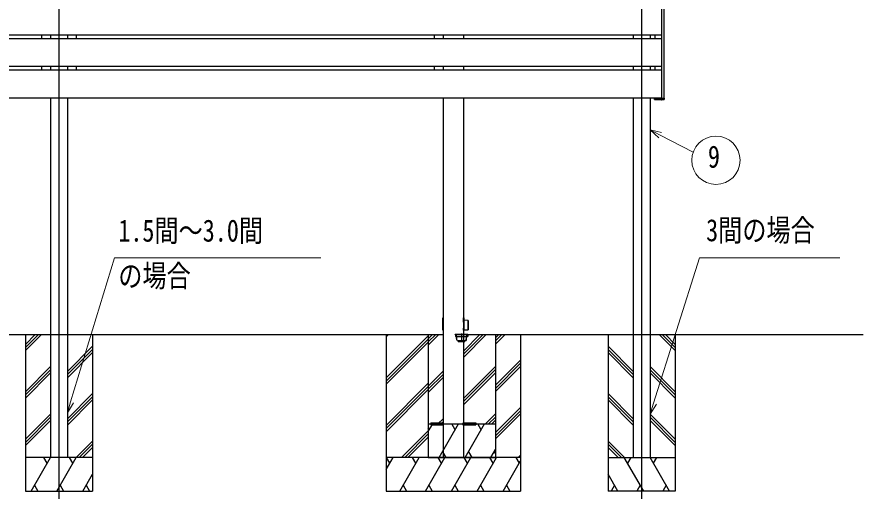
# Model space of a CAD drawing. Units: millimetres, scale not verified. Extents: x -12615 to 12615, y -8910 to 8910.
# Drawn here: x -7703 to -3920, y -5275 to -3155 of the extents above; entities that cross this region are included whole.
import ezdxf
from ezdxf.enums import TextEntityAlignment as Align

# ---------------------------------------------------------------- set-up
doc = ezdxf.new("R2010")
doc.units = ezdxf.units.MM
doc.header["$LTSCALE"] = 50
for name, color, linetype in [('0-3_YKK_12', 2, 'Continuous'), ('0-4_YKK_13', 4, 'Continuous'), ('0-5_YKK_A1', 4, 'Continuous'), ('0-8_YSS_K', 3, 'Continuous')]:
    doc.layers.add(name, color=color, linetype=linetype)
doc.layers.add('0-6_YKK_D', color=6, linetype='Continuous', lineweight=18)
doc.styles.add('ＭＳ ゴシック', font='')
doc.styles.get('ＭＳ ゴシック').set_extended_font_data('MS Gothic')

msp = doc.modelspace()

# ---------------------------------------------------------------- linework, layer by layer
at = {"layer": '0-3_YKK_12'}
for p, q in [((-7514.85, -1834.91), (-7514.85, -5381.28)), ((-4909.85, -1834.91), (-4909.85, -5381.28)), ((-5714.85, -4571), (-5714.85, -4609))]:
    msp.add_line(p, q, dxfattribs=at)
at = {"layer": '0-4_YKK_13'}
for p, q in [((-5742.85, -4574), (-5686.85, -4574)), ((-5738.72, -4576), (-5742.35, -4576)), ((-5742.35, -4576), (-5742.35, -4584)), ((-5737.73, -4575.75), (-5738.75, -4575.75)), ((-5736.75, -4598.52), (-5738.72, -4575.91)), ((-5690.99, -4576), (-5738.72, -4576)), ((-5735.75, -4598.44), (-5737.73, -4575.83)), ((-5693.96, -4598.44), (-5691.98, -4575.83)), ((-5692.96, -4598.52), (-5690.98, -4575.91)), ((-5691.97, -4575.75), (-5690.95, -4575.75)), ((-5687.35, -4576), (-5690.99, -4576)), ((-5687.35, -4576), (-5687.35, -4584)), ((-5686.85, -4575), (-5686.85, -4574)), ((-5738.02, -4584), (-5742.35, -4584)), ((-5738.02, -4584), (-5691.69, -4584)), ((-5736.99, -4584.25), (-5737.99, -4584.25)), ((-5730.77, -4603), (-5698.54, -4603)), ((-5698.94, -4604), (-5730.77, -4604)), ((-5699.85, -4606), (-5699.85, -4604)), ((-5692.71, -4584.25), (-5691.71, -4584.25)), ((-5691.69, -4584), (-5687.35, -4584))]:
    msp.add_line(p, q, dxfattribs=at)
for points in [[(-5686.85, -4575), (-5742.85, -4575), (-5742.85, -4574)], [(-5729.85, -4604), (-5729.85, -4606), (-5699.85, -4606)]]:
    msp.add_lwpolyline(points, dxfattribs=at)
for centre, radius, start, end in [((-5739.72, -4576), 2, 5, 90), ((-5739.72, -4576), 1, 5, 90), ((-5689.98, -4576), 2, 90, 175), ((-5689.98, -4576), 1, 90, 175), ((-5730.77, -4598), 6, 185, 270), ((-5730.77, -4598), 5, 185, 270), ((-5698.94, -4598), 5, 270, 355), ((-5698.94, -4598), 6, 270, 355)]:
    msp.add_arc(centre, radius, start, end, dxfattribs=at)
at = {"layer": '0-5_YKK_A1'}
for p, q in [((-4819.85, -3517.4), (-4819.85, -1852)), ((-4809.85, -3517.4), (-4809.85, -1852)), ((-4820.35, -3236), (-4820.35, -3112)), ((-4820.35, -3252), (-10209.35, -3252)), ((-7592.35, -3236), (-7592.35, -3252)), ((-7552.35, -3236), (-7552.35, -3252)), ((-7477.35, -3236), (-7477.35, -3252)), ((-7437.35, -3236), (-7437.35, -3252)), ((-5837.05, -3236), (-5837.05, -3252)), ((-5797.05, -3236), (-5797.05, -3252)), ((-5706.65, -3236), (-5706.65, -3252)), ((-4947.35, -3236), (-4947.35, -3252)), ((-4872.35, -3236), (-4872.35, -3252)), ((-4849.85, -3252), (-4849.85, -3236)), ((-4820.35, -3376), (-4820.35, -3252)), ((-4820.35, -3393.4), (-10209.35, -3393.4)), ((-7592.35, -3376), (-7592.35, -3392)), ((-7552.35, -3376), (-7552.35, -3393.4)), ((-7477.35, -3376), (-7477.35, -3393.4)), ((-7437.35, -3376), (-7437.35, -3392)), ((-5837.05, -3376), (-5837.05, -3392)), ((-5797.05, -3376), (-5797.05, -3393.4)), ((-5706.65, -3376), (-5706.65, -3393.4)), ((-4947.35, -3376), (-4947.35, -3393.4)), ((-4872.35, -3376), (-4872.35, -3393.4)), ((-4849.85, -3392), (-4849.85, -3376)), ((-4820.35, -3517.4), (-4820.35, -3393.4)), ((-7552.35, -3517.4), (-7552.35, -5125)), ((-7477.35, -3517.4), (-7477.35, -5125)), ((-5797.05, -3517.4), (-5797.05, -5125)), ((-5706.65, -3517.4), (-5706.65, -5125)), ((-4947.35, -3517.4), (-4947.35, -5125)), ((-4872.35, -3517.4), (-4872.35, -5125)), ((-4849.85, -3517.4), (-4809.85, -3517.4)), ((-4823.16, -3517.4), (-4822.16, -3517.4)), ((-4810.85, -3517.4), (-4809.85, -3517.4)), ((-4809.85, -3517.4), (-4809.85, -3523.9)), ((-4822.75, -3524.9), (-4850.76, -3524.9)), ((-4822.75, -3524.9), (-4820.76, -3524.9)), ((-4810.85, -3524.9), (-4820.76, -3524.9)), ((-5798.77, -4500.5), (-5798.07, -4500.5)), ((-5798.07, -4500.8), (-5798.35, -4532.75)), ((-5798.07, -4500.5), (-5797.05, -4500.5)), ((-5798.07, -4500.5), (-5798.07, -4500.8)), ((-5797.05, -4500.8), (-5798.07, -4500.8)), ((-5706.13, -4500.8), (-5706.65, -4500.8)), ((-5706.13, -4500.5), (-5706.13, -4500.8)), ((-5705.97, -4519.21), (-5706.13, -4500.8)), ((-5705.13, -4500.8), (-5704.98, -4518.09)), ((-5798.35, -4532.75), (-5799.35, -4532.75)), ((-5798.35, -4532.75), (-5798.16, -4554.7)), ((-5797.05, -4532.75), (-5798.35, -4532.75)), ((-5704.85, -4532.75), (-5706.65, -4532.75)), ((-5685.15, -4511.74), (-5705.04, -4511.4)), ((-5704.73, -4519.24), (-5704.85, -4532.75)), ((-5704.85, -4532.75), (-5704.73, -4546.26)), ((-5685.15, -4532.75), (-5685.15, -4511.74)), ((-5685.15, -4553.76), (-5685.15, -4532.75)), ((-5684.85, -4512.04), (-5684.85, -4553.46)), ((-9232.65, -4575), (-5797.05, -4575)), ((-7664.85, -4575), (-7664.85, -5275)), ((-7664.85, -4618.98), (-7620.87, -4575)), ((-7664.85, -4633.12), (-7606.73, -4575)), ((-7664.85, -4647.26), (-7592.59, -4575)), ((-7364.85, -4575), (-7364.85, -5275)), ((-6051.6, -4575), (-6051.6, -5275)), ((-6051.6, -4585.33), (-6041.27, -4575)), ((-5863.61, -4575), (-5863.61, -5125)), ((-5863.61, -4622.11), (-5816.49, -4575)), ((-5863.61, -4607.97), (-5830.64, -4575)), ((-5863.61, -4593.83), (-5844.78, -4575)), ((-5798.16, -4555), (-5798.86, -4555)), ((-5798.16, -4554.7), (-5797.05, -4554.7)), ((-5798.16, -4555), (-5798.16, -4554.7)), ((-5797.05, -4555), (-5798.16, -4555)), ((-5706.65, -4554.7), (-5706.04, -4554.7)), ((-5706.04, -4555), (-5706.65, -4555)), ((-5706.65, -4575), (-3920.05, -4575)), ((-5706.65, -4649.01), (-5632.65, -4575)), ((-5706.65, -4663.15), (-5618.5, -4575)), ((-5706.65, -4677.29), (-5604.36, -4575)), ((-5706.04, -4554.7), (-5705.97, -4546.29)), ((-5706.04, -4555), (-5706.04, -4554.7)), ((-5705.34, -4555), (-5706.04, -4555)), ((-5704.98, -4547.41), (-5705.04, -4554.7)), ((-5705.04, -4554.1), (-5685.15, -4553.76)), ((-5563.61, -4617.84), (-5520.77, -4575)), ((-5563.61, -4603.69), (-5534.91, -4575)), ((-5563.61, -4589.55), (-5549.06, -4575)), ((-5563.61, -4575), (-5563.61, -5125)), ((-5451.6, -4575), (-5451.6, -5275)), ((-5059.85, -4575), (-5059.85, -5275)), ((-4759.85, -4647.26), (-4832.12, -4575)), ((-4759.85, -4633.12), (-4817.97, -4575)), ((-4759.85, -4618.98), (-4803.83, -4575)), ((-4759.85, -4575), (-4759.85, -5275)), ((-6051.6, -4769.18), (-5863.61, -4581.18)), ((-6051.6, -4783.32), (-5863.61, -4595.33)), ((-6051.6, -4797.46), (-5863.61, -4609.47)), ((-7477.35, -4739.85), (-7364.85, -4627.35)), ((-7477.35, -4753.99), (-7364.85, -4641.49)), ((-4947.35, -4739.85), (-5059.85, -4627.35)), ((-4947.35, -4753.99), (-5059.85, -4641.49)), ((-7477.35, -4768.13), (-7364.85, -4655.63)), ((-5563.61, -4801.68), (-5451.6, -4689.68)), ((-4947.35, -4768.13), (-5059.85, -4655.63)), ((-7664.85, -4831.11), (-7552.35, -4718.61)), ((-5706.65, -4861.14), (-5563.61, -4718.09)), ((-5563.61, -4815.82), (-5451.6, -4703.82)), ((-5563.61, -4829.97), (-5451.6, -4717.96)), ((-4759.85, -4831.11), (-4872.35, -4718.61)), ((-7664.85, -4845.25), (-7552.35, -4732.75)), ((-7664.85, -4859.39), (-7552.35, -4746.9)), ((-5863.61, -4805.96), (-5797.05, -4739.4)), ((-5863.61, -4820.1), (-5797.05, -4753.55)), ((-5706.65, -4875.28), (-5563.61, -4732.23)), ((-5706.65, -4889.42), (-5563.61, -4746.38)), ((-4759.85, -4845.25), (-4872.35, -4732.75)), ((-4759.85, -4859.39), (-4872.35, -4746.9)), ((-6051.6, -4981.31), (-5863.61, -4793.32)), ((-5863.61, -4834.24), (-5797.05, -4767.69)), ((-7477.35, -4951.98), (-7364.85, -4839.48)), ((-6051.6, -4995.45), (-5863.61, -4807.46)), ((-6051.6, -5009.59), (-5863.61, -4821.6)), ((-4947.35, -4951.98), (-5059.85, -4839.48)), ((-7477.35, -4966.12), (-7364.85, -4853.62)), ((-7477.35, -4980.26), (-7364.85, -4867.76)), ((-4947.35, -4966.12), (-5059.85, -4853.62)), ((-4947.35, -4980.26), (-5059.85, -4867.76)), ((-5563.61, -5013.81), (-5451.6, -4901.81)), ((-5563.61, -5027.96), (-5451.6, -4915.95)), ((-7664.85, -5043.24), (-7552.35, -4930.74)), ((-7664.85, -5057.38), (-7552.35, -4944.88)), ((-5820.52, -4975), (-5797.05, -4951.54)), ((-5608.38, -4975), (-5563.61, -4930.22)), ((-5594.24, -4975), (-5563.61, -4944.36)), ((-5563.61, -5042.1), (-5451.6, -4930.09)), ((-4759.85, -5043.24), (-4872.35, -4930.74)), ((-4759.85, -5057.38), (-4872.35, -4944.88)), ((-7664.85, -5071.53), (-7552.35, -4959.03)), ((-5863.61, -4975), (-5563.61, -4975)), ((-5863.61, -5009.38), (-5843.76, -4975)), ((-5858.76, -5000.98), (-5863.61, -4992.59)), ((-5851.91, -4970.5), (-5851.91, -4979.5)), ((-5851.91, -4970.5), (-5796.91, -4970.5)), ((-5851.91, -4970.5), (-5851.91, -4979.5)), ((-5851.91, -4970.5), (-5796.91, -4970.5)), ((-5851.91, -4979.5), (-5796.91, -4979.5)), ((-5851.91, -4979.5), (-5796.91, -4979.5)), ((-5814.89, -5125), (-5728.29, -4975)), ((-5806.38, -4975), (-5797.05, -4965.68)), ((-5795.25, -4970), (-5797.05, -4970)), ((-5797.05, -4979.99), (-5797.05, -4970.01)), ((-5797.05, -4979.99), (-5797.05, -4970.01)), ((-5797.05, -4980), (-5795.25, -4980)), ((-5795.25, -4979.99), (-5795.25, -4970.01)), ((-5743.29, -5000.98), (-5758.29, -4975)), ((-5706.65, -4970), (-5708.45, -4970)), ((-5708.45, -4979.99), (-5708.45, -4970.01)), ((-5708.45, -4980), (-5706.65, -4980)), ((-5706.91, -4970.5), (-5651.91, -4970.5)), ((-5706.91, -4970.5), (-5651.91, -4970.5)), ((-5706.91, -4979.5), (-5651.91, -4979.5)), ((-5706.91, -4979.5), (-5651.91, -4979.5)), ((-5706.65, -4979.99), (-5706.65, -4970.01)), ((-5706.65, -4979.99), (-5706.65, -4970.01)), ((-5699.42, -5125), (-5612.82, -4975)), ((-5651.91, -4970.5), (-5651.91, -4979.5)), ((-5651.91, -4970.5), (-5651.91, -4979.5)), ((-5627.82, -5000.98), (-5642.82, -4975)), ((-5580.1, -4975), (-5563.61, -4958.51)), ((-4759.85, -5071.53), (-4872.35, -4959.03)), ((-5983.16, -5125), (-5863.61, -5005.45)), ((-5969.02, -5125), (-5863.61, -5019.59)), ((-7438.24, -5125), (-7364.85, -5051.61)), ((-7424.1, -5125), (-7364.85, -5065.75)), ((-5954.88, -5125), (-5863.61, -5033.73)), ((-4986.46, -5125), (-5059.85, -5051.61)), ((-5000.6, -5125), (-5059.85, -5065.75)), ((-7409.96, -5125), (-7364.85, -5079.89)), ((-5799.89, -5099.02), (-5784.89, -5125)), ((-5684.42, -5099.02), (-5669.42, -5125)), ((-5583.95, -5125), (-5563.61, -5089.76)), ((-5568.95, -5099.02), (-5563.61, -5108.27)), ((-5014.75, -5125), (-5059.85, -5079.89)), ((-7364.85, -5125), (-7664.85, -5125)), ((-7639.37, -5275), (-7552.76, -5125)), ((-7567.76, -5150.98), (-7582.76, -5125)), ((-7523.9, -5275), (-7437.29, -5125)), ((-7452.29, -5150.98), (-7467.29, -5125)), ((-5451.6, -5125), (-6051.6, -5125)), ((-6051.6, -5179.3), (-6020.25, -5125)), ((-6035.25, -5150.98), (-6050.25, -5125)), ((-5991.39, -5275), (-5904.78, -5125)), ((-5919.78, -5150.98), (-5934.79, -5125)), ((-5875.92, -5275), (-5789.31, -5125)), ((-5863.61, -5125), (-5563.61, -5125)), ((-5804.31, -5150.98), (-5819.31, -5125)), ((-5816.05, -5125), (-5815.55, -5125)), ((-5778.05, -5125), (-5777.55, -5125)), ((-5775.25, -5125), (-5775.55, -5125)), ((-5775.55, -5125), (-5772.55, -5125)), ((-5774.35, -5125), (-5775.25, -5125)), ((-5774.05, -5125), (-5774.35, -5125)), ((-5760.45, -5275), (-5673.84, -5125)), ((-5688.84, -5150.98), (-5703.84, -5125)), ((-5644.98, -5275), (-5558.37, -5125)), ((-5573.37, -5150.98), (-5588.37, -5125)), ((-5529.51, -5275), (-5451.6, -5140.07)), ((-5472.9, -5125), (-5457.9, -5150.98)), ((-5462.66, -5125), (-5451.6, -5113.94)), ((-5059.85, -5125), (-4759.85, -5125)), ((-4900.81, -5275), (-4987.41, -5125)), ((-4972.41, -5150.98), (-4957.41, -5125)), ((-4785.34, -5275), (-4871.94, -5125)), ((-4856.94, -5150.98), (-4841.94, -5125)), ((-7408.43, -5275), (-7364.85, -5199.53)), ((-5016.28, -5275), (-5059.85, -5199.53)), ((-7624.37, -5249.02), (-7609.37, -5275)), ((-7508.9, -5249.02), (-7493.9, -5275)), ((-7393.43, -5249.02), (-7378.43, -5275)), ((-5976.39, -5249.02), (-5961.39, -5275)), ((-5860.92, -5249.02), (-5845.92, -5275)), ((-5745.45, -5249.02), (-5730.45, -5275)), ((-5629.98, -5249.02), (-5614.98, -5275)), ((-5514.51, -5249.02), (-5499.51, -5275)), ((-5031.28, -5249.02), (-5046.28, -5275)), ((-4915.81, -5249.02), (-4930.81, -5275)), ((-4800.34, -5249.02), (-4815.34, -5275)), ((-7664.85, -5275), (-7364.85, -5275)), ((-6051.6, -5275), (-5451.6, -5275)), ((-4759.85, -5275), (-5059.85, -5275))]:
    msp.add_line(p, q, dxfattribs=at)
for points in [[(-4820.35, -3236), (-10208.97, -3236), (-10209.35, -3112)], [(-4820.35, -3376), (-10208.97, -3376), (-10209.35, -3252)], [(-4820.35, -3517.4), (-10208.97, -3517.4), (-10209.35, -3393.4)], [(-4851.76, -3523.96), (-4852.16, -3517.4), (-4851.16, -3517.4), (-4823.16, -3517.4)], [(-4821.76, -3523.96), (-4822.16, -3517.4), (-4821.16, -3517.4), (-4810.85, -3517.4)], [(-5799.16, -4554.7), (-5799.35, -4532.75), (-5799.07, -4500.8)], [(-5706.65, -4500.5), (-5706.13, -4500.5), (-5705.43, -4500.5)], [(-5705.97, -4519.21), (-5704.97, -4519.24), (-5704.73, -4519.24)], [(-5705.97, -4546.29), (-5704.97, -4546.26), (-5704.73, -4546.26)], [(-5815.55, -5125), (-5726.15, -5125), (-5725.65, -5125)], [(-5777.55, -5125), (-5778.05, -5125), (-5777.75, -5125), (-5775.85, -5125), (-5775.55, -5125), (-5775.85, -5125), (-5775.95, -5125)], [(-5775.95, -5125), (-5776.25, -5125), (-5775.95, -5125), (-5774.55, -5125), (-5774.05, -5125)], [(-5772.85, -5125), (-5775.85, -5125), (-5775.55, -5125), (-5773.65, -5125), (-5773.35, -5125), (-5773.65, -5125), (-5775.95, -5125), (-5776.25, -5125), (-5776.16, -5125), (-5775.94, -5125), (-5775.85, -5125), (-5775.81, -5125), (-5773.39, -5125), (-5773.35, -5125), (-5770.35, -5125), (-5769.23, -5125), (-5768.97, -5125), (-5767.75, -5125), (-5767.49, -5125)]]:
    msp.add_lwpolyline(points, dxfattribs=at)
for centre, radius, start, end in [((-4850.76, -3523.9), 1, 183.5, 270), ((-4820.76, -3523.9), 1, 183.5, 270), ((-4810.85, -3523.9), 1, 270, 0), ((-5798.77, -4500.8), 0.3, 90, 179.5), ((-5705.43, -4500.8), 0.3, 0.5, 90), ((-5706.01, -4518.17), 1.04, 272.34943, 4.76455), ((-5685.15, -4512.04), 0.3, 0, 89), ((-5798.86, -4554.7), 0.3, 180.5, 270), ((-5706.03, -4547.34), 1.05, 356.22953, 86.65649), ((-5705.34, -4554.7), 0.3, 270, 359.5), ((-5685.15, -4553.46), 0.3, 271, 0)]:
    msp.add_arc(centre, radius, start, end, dxfattribs=at)
for centre, start_param, end_param in [((-5798.07, -4500.8), 4.7124491, 6.2831693), ((-5706.13, -4500.8), 3.1416086, 4.7123288), ((-5798.16, -4554.7), 0.000016, 1.5707362), ((-5706.04, -4554.7), 1.5708565, 3.1415767)]:
    msp.add_ellipse(centre, major_axis=(-1, 0), ratio=0.002618, start_param=start_param, end_param=end_param, dxfattribs=at)
at = {"layer": '0-6_YKK_D'}
for points in [[(-4833.41, -3695.7), (-4872.35, -3660.05), (-4820.8, -3671.45)], [(-4872.35, -3660.05), (-4827.1, -3683.58), (-4679.75, -3760.19)], [(-7477.35, -4925), (-7462.54, -4876.19), (-7267.19, -4232.38), (-6343.7, -4232.38)], [(-4872.35, -4930.74), (-4856.99, -4882.11), (-4651.78, -4232.38), (-4024.6, -4232.38)], [(-7449.46, -4880.16), (-7477.35, -4925), (-7475.62, -4872.23)], [(-4843.96, -4886.23), (-4872.35, -4930.74), (-4870.02, -4877.99)]]:
    msp.add_lwpolyline(points, dxfattribs=at)
msp.add_circle((-4577.8, -3795.85), 108, dxfattribs=at)
at = {"layer": '0-8_YSS_K'}
for radius in [1, 0.667, 0.333]:
    msp.add_arc((-5738.02, -4584), radius, 180, 275, dxfattribs=at)

# ---------------------------------------------------------------- texts
at = {"layer": '0-6_YKK_D', "style": 'ＭＳ ゴシック', "width": 0.8}
for s, p in [('9', (-4613.8, -3858.55)), ('3間の場合', (-4621.73, -4187.64)), ('1.5間～3.0間', (-7249.6, -4189.37)), ('の場合', (-7249.6, -4391.87))]:
    msp.add_text(s, height=98.97, dxfattribs=at).set_placement(p, align=Align.BOTTOM_LEFT)

doc.saveas('drawing.dxf')
